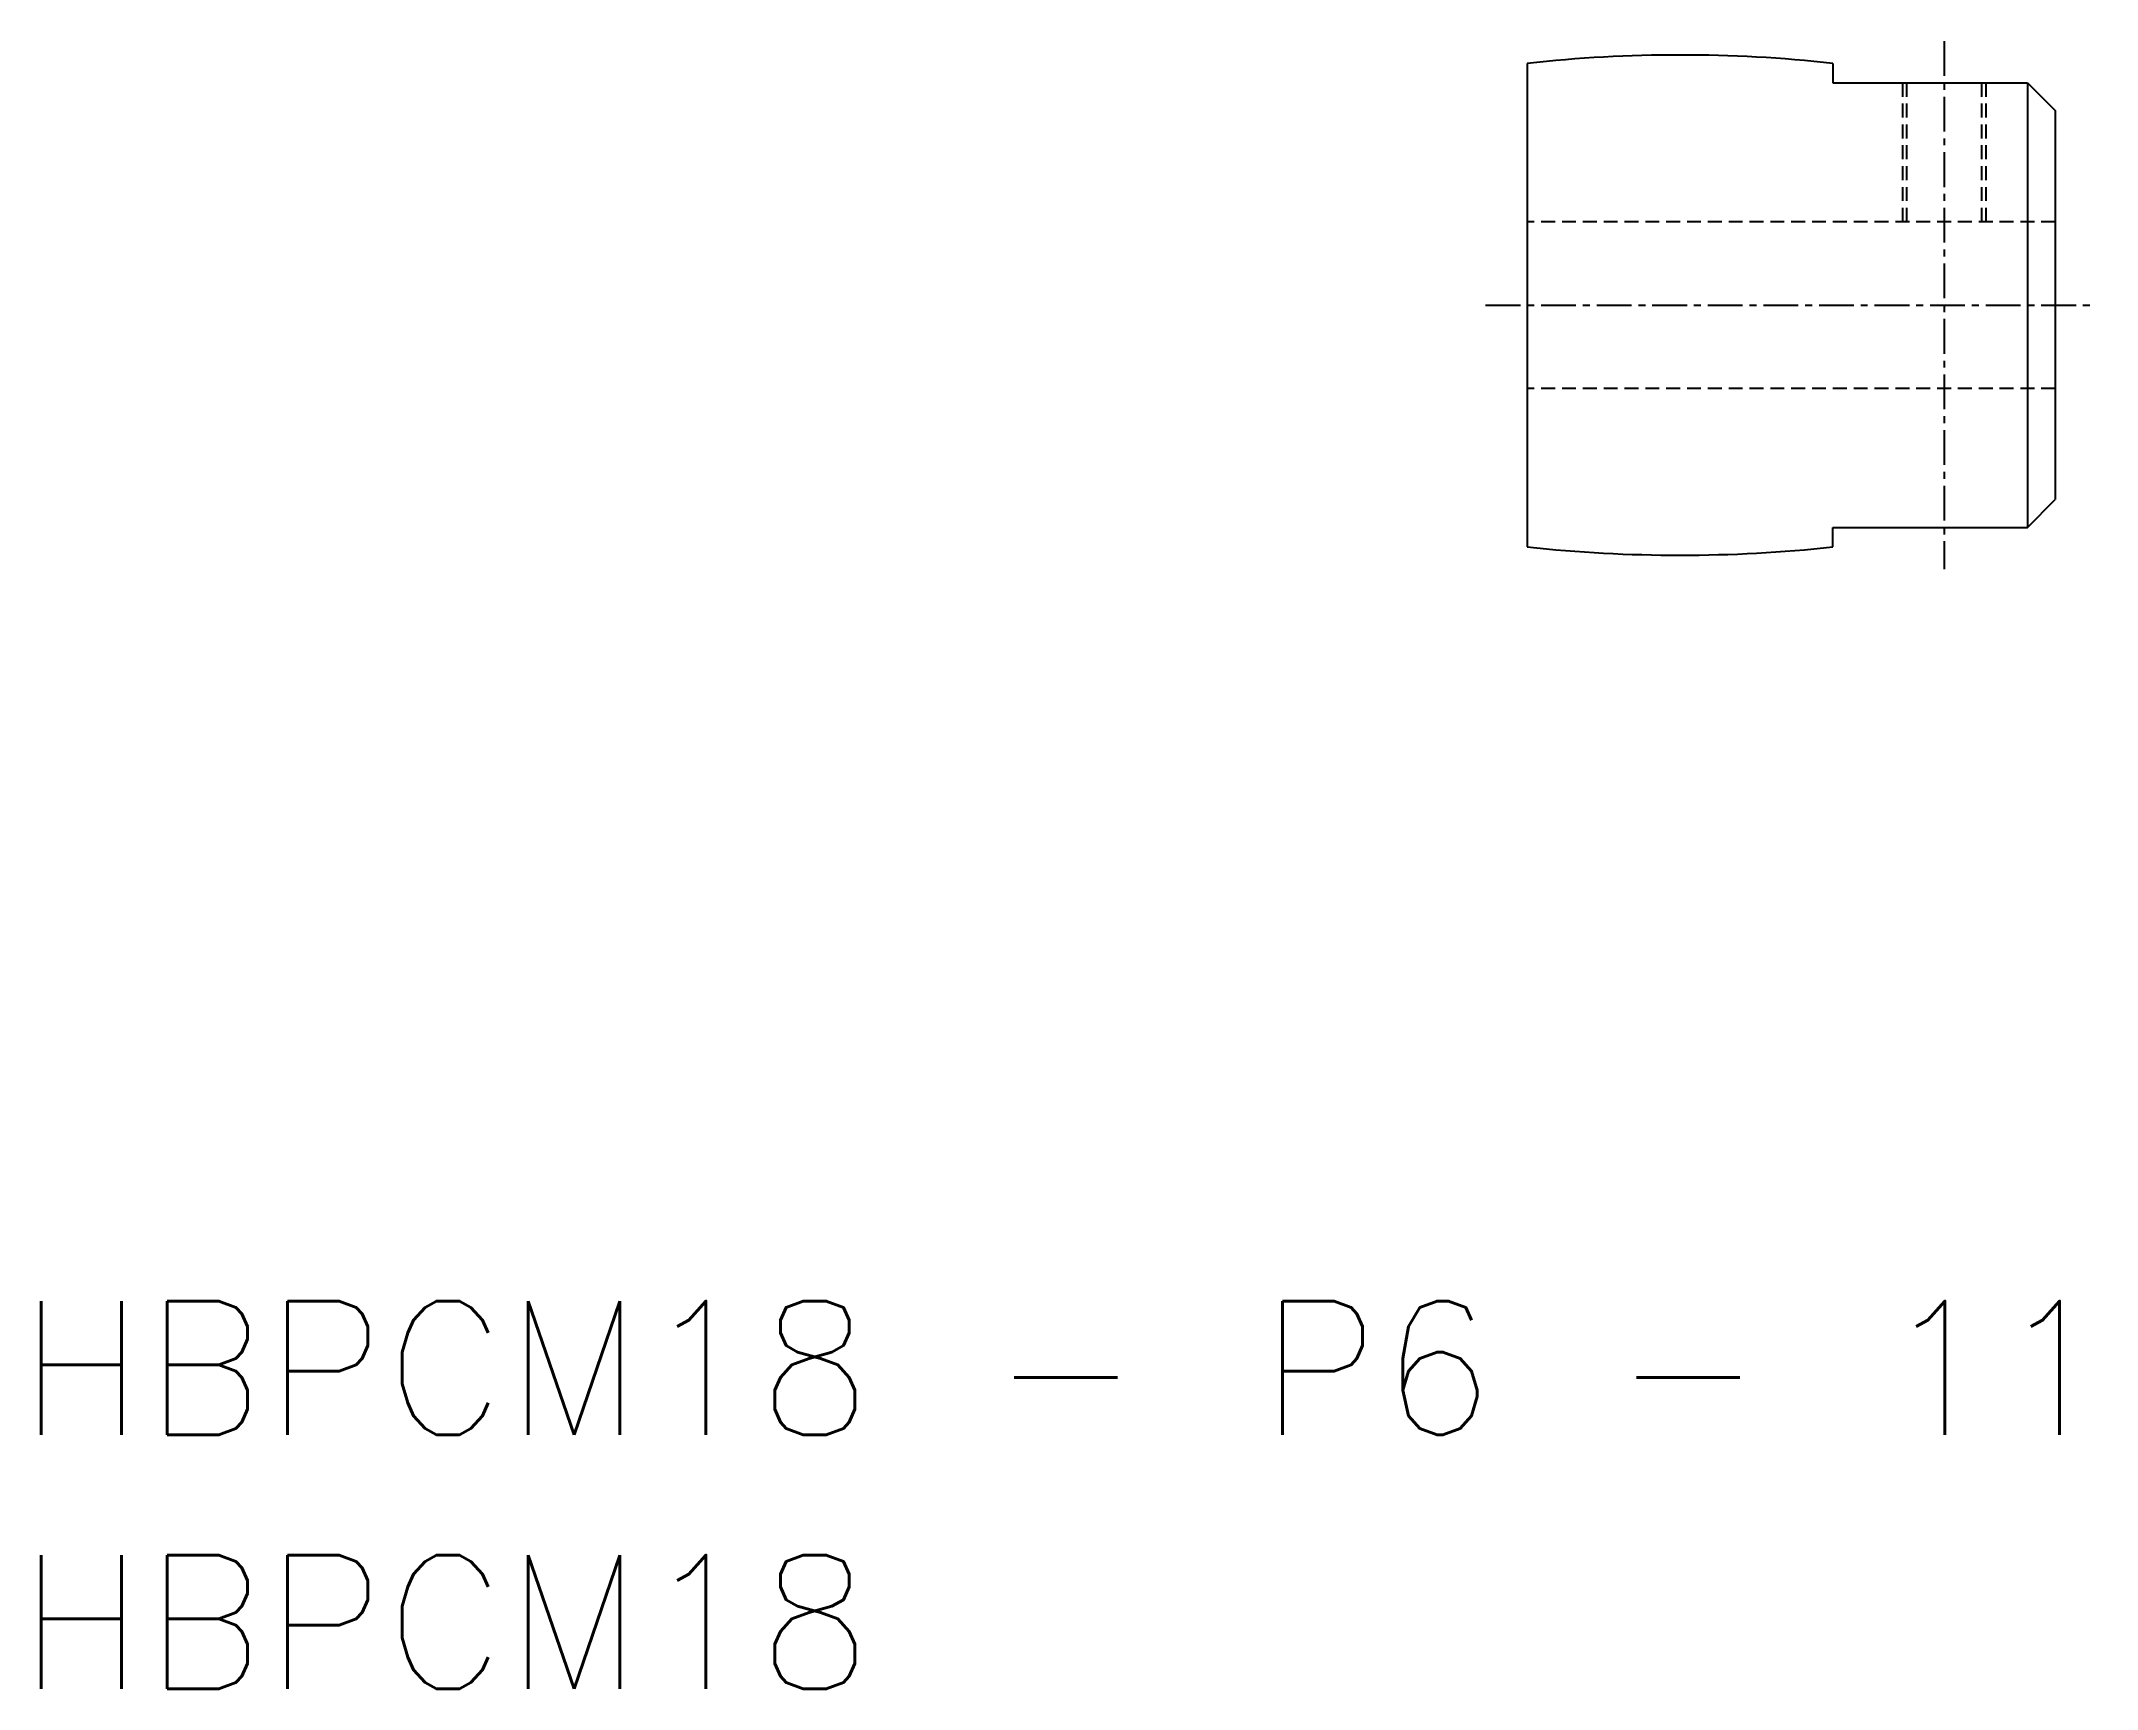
# Model space of a CAD drawing. Extents: x 154.8 to 228.8, y 104.5 to 163.8.
import ezdxf

# ---------------------------------------------------------------- set-up
doc = ezdxf.new("R2010")
doc.units = 0
doc.linetypes.add('CENTER', pattern=[2, 1.25, -0.25, 0.25, -0.25])
doc.linetypes.add('DASHED', pattern=[0.75, 0.5, -0.25])
doc.layers.get('0').update_dxf_attribs({"linetype": 'CONTINUOUS'})
doc.layers.add('CENTER', color=1, linetype='CENTER')
doc.styles.get("Standard").update_dxf_attribs({"font": 'txt.shx'})

msp = doc.modelspace()

# ---------------------------------------------------------------- linework, layer by layer
at = {"color": 7, "linetype": 'CONTINUOUS'}
for p, q in [((208.323, 162.96), (208.323, 145.56)), ((219.323, 162.96), (219.323, 162.26)), ((219.323, 162.26), (226.323, 162.26)), ((226.323, 162.26), (227.323, 161.26)), ((226.323, 162.26), (226.323, 146.26)), ((227.323, 161.26), (227.323, 147.26)), ((226.323, 146.26), (227.323, 147.26)), ((219.323, 146.26), (226.323, 146.26)), ((219.323, 145.56), (219.323, 146.26))]:
    msp.add_line(p, q, dxfattribs=at)
at = {"color": 3, "linetype": 'DASHED'}
for p, q in [((221.823, 162.26), (221.823, 157.26)), ((221.973, 162.26), (221.973, 157.26)), ((224.673, 162.26), (224.673, 157.26)), ((224.823, 162.26), (224.823, 157.26)), ((227.323, 157.26), (208.323, 157.26)), ((227.323, 151.26), (208.323, 151.26))]:
    msp.add_line(p, q, dxfattribs=at)
at = {"color": 7, "linetype": 'CONTINUOUS'}
for centre, start, end in [((213.823, 112.693), 83.75574, 96.24426), ((213.823, 195.827), 263.75574, 276.24426)]:
    msp.add_arc(centre, 50.567, start, end, dxfattribs=at)
at = {"layer": 'CENTER', "color": 1, "linetype": 'CENTER'}
for p, q in [((223.323, 163.76), (223.323, 144.76)), ((206.823, 154.26), (228.823, 154.26))]:
    msp.add_line(p, q, dxfattribs=at)

# ---------------------------------------------------------------- texts
at = {"color": 7, "linetype": 'CONTINUOUS'}
for s, height, p in [('HBPCM18 - P6 - 11', 4.81259, (154.011, 113.605)), ('HBPCM18', 4.8126, (154.011, 104.461))]:
    msp.add_text(s, height=height, dxfattribs=at).set_placement(p)

doc.saveas('drawing.dxf')
